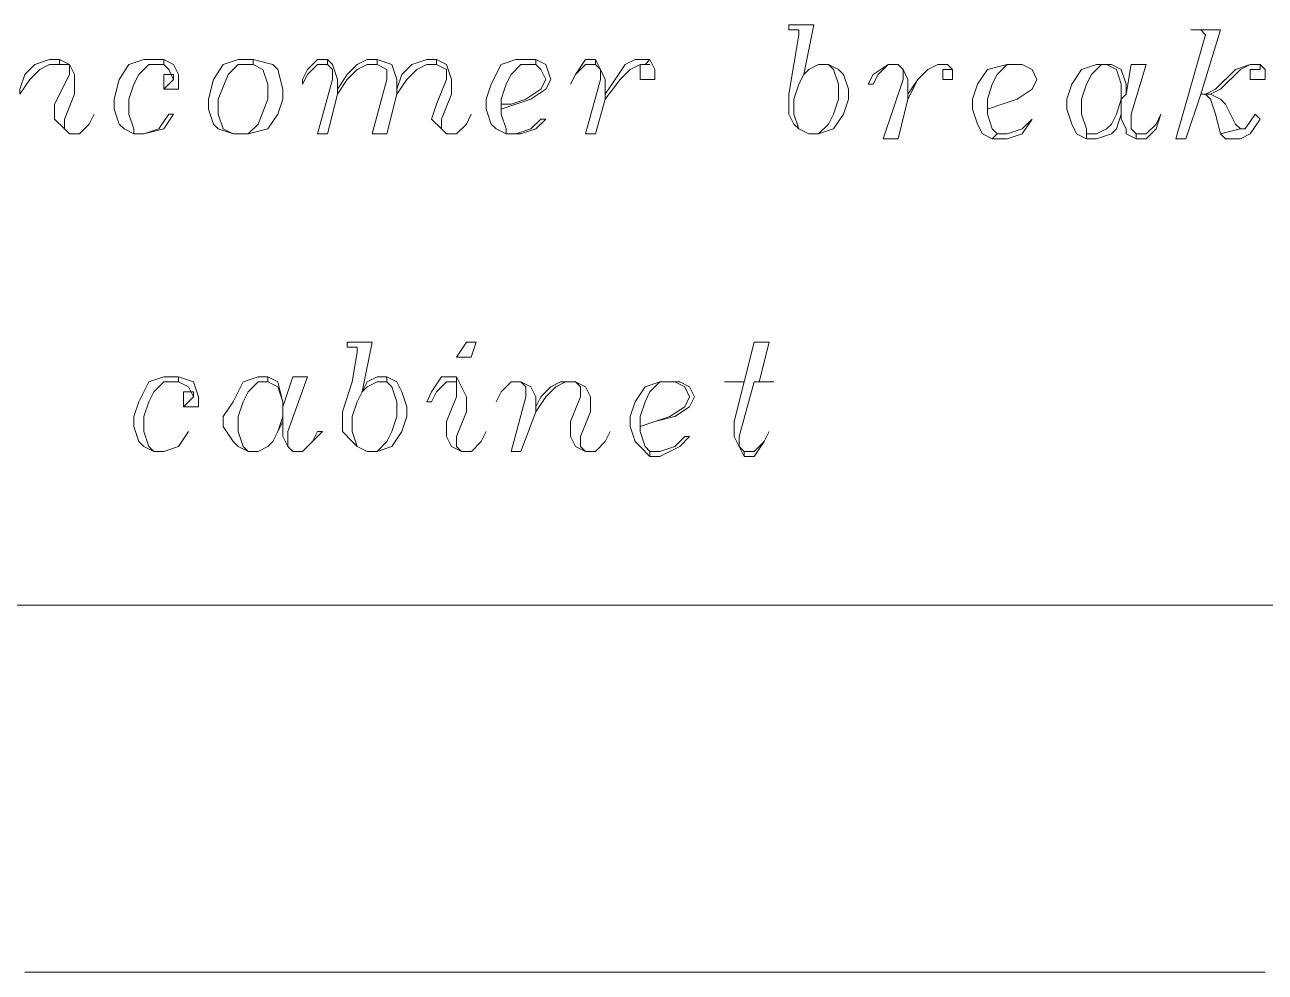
# Model space of a CAD drawing. Header units: inches. Extents: x 0.2 to 10.8, y 0.5 to 8.
# Drawn here: x 4.1417 to 4.5583, y 3.265 to 3.5833 of the extents above; entities that cross this region are included whole.
import ezdxf

# ---------------------------------------------------------------- set-up
doc = ezdxf.new("R2010")
doc.units = ezdxf.units.IN
doc.header["$MEASUREMENT"] = 0
doc.layers.add('PDF_Geometry', color=7, linetype='Continuous')

msp = doc.modelspace()

# ---------------------------------------------------------------- linework, layer by layer
at = {"layer": 'PDF_Geometry', "lineweight": 13}
for points in [[(4.40666, 3.58333), (4.39833, 3.58333), (4.39833, 3.58167), (4.4, 3.58167), (4.40167, 3.58167), (4.40167, 3.58), (4.4, 3.57), (4.39833, 3.56), (4.39833, 3.55333), (4.4, 3.55), (4.40167, 3.54833), (4.405, 3.54667), (4.405, 3.54667), (4.40167, 3.54833), (4.4, 3.55333), (4.4, 3.55833), (4.40167, 3.56333), (4.40333, 3.56667), (4.40333, 3.56667), (4.40666, 3.58333)], [(4.54333, 3.58167), (4.53333, 3.58167), (4.53333, 3.58167), (4.535, 3.58167), (4.53666, 3.58167), (4.53833, 3.58), (4.52833, 3.545), (4.53166, 3.545), (4.53666, 3.56), (4.53833, 3.56), (4.54, 3.56), (4.53666, 3.56), (4.54333, 3.58167)], [(4.15333, 3.57167), (4.15, 3.57167), (4.145, 3.57), (4.14167, 3.56667), (4.14, 3.56167), (4.14, 3.56), (4.14333, 3.565), (4.14667, 3.56833), (4.15, 3.57), (4.15333, 3.57), (4.15333, 3.57167)], [(4.15333, 3.57167), (4.15333, 3.57), (4.15667, 3.57), (4.15667, 3.56667), (4.15167, 3.55667), (4.15167, 3.55167), (4.155, 3.54833), (4.155, 3.54833), (4.15667, 3.54667), (4.15667, 3.54667), (4.155, 3.54833), (4.155, 3.55167), (4.15833, 3.56), (4.15833, 3.56667), (4.15667, 3.57), (4.15333, 3.57167)], [(4.18833, 3.57167), (4.18166, 3.57167), (4.17666, 3.57), (4.17333, 3.565), (4.17166, 3.55833), (4.17166, 3.555), (4.17333, 3.55), (4.175, 3.54833), (4.17833, 3.54667), (4.17833, 3.54667), (4.17833, 3.54833), (4.17666, 3.55333), (4.17666, 3.55833), (4.17833, 3.56333), (4.18, 3.56667), (4.18333, 3.57), (4.18833, 3.57), (4.18833, 3.57167)], [(4.18833, 3.57167), (4.18833, 3.57), (4.19, 3.56833), (4.19166, 3.565), (4.19166, 3.565), (4.18833, 3.56167), (4.19333, 3.56167), (4.19333, 3.56667), (4.19166, 3.57), (4.18833, 3.57167)], [(4.21333, 3.57167), (4.20833, 3.57), (4.205, 3.565), (4.20333, 3.55833), (4.20333, 3.555), (4.205, 3.55), (4.20667, 3.54833), (4.21167, 3.54667), (4.21167, 3.54667), (4.20833, 3.54833), (4.20667, 3.55333), (4.20667, 3.55833), (4.21, 3.56667), (4.21333, 3.57), (4.21833, 3.57), (4.21833, 3.57167), (4.21333, 3.57167)], [(4.21833, 3.57167), (4.21833, 3.57), (4.22166, 3.56833), (4.22333, 3.56333), (4.22333, 3.55833), (4.22, 3.55), (4.21667, 3.54667), (4.21166, 3.54667), (4.21166, 3.54667), (4.21667, 3.54667), (4.22333, 3.54833), (4.22667, 3.55333), (4.22833, 3.55833), (4.22833, 3.56167), (4.22667, 3.56833), (4.225, 3.57), (4.21833, 3.57167)], [(4.24333, 3.57167), (4.24, 3.57167), (4.23666, 3.56833), (4.235, 3.565), (4.235, 3.56333), (4.23666, 3.56667), (4.24, 3.57), (4.24333, 3.57), (4.24333, 3.57167)], [(4.24333, 3.57167), (4.24333, 3.57), (4.245, 3.56833), (4.245, 3.565), (4.24, 3.54667), (4.24333, 3.54667), (4.24666, 3.56), (4.24666, 3.56167), (4.24666, 3.565), (4.245, 3.57), (4.24333, 3.57167)], [(4.26, 3.57167), (4.25667, 3.57167), (4.25333, 3.57), (4.25, 3.56667), (4.24667, 3.56167), (4.24667, 3.56), (4.25, 3.565), (4.25333, 3.56833), (4.25667, 3.57), (4.26, 3.57), (4.26, 3.57167)], [(4.26, 3.57167), (4.26, 3.57), (4.26333, 3.56833), (4.26333, 3.565), (4.25833, 3.54667), (4.26333, 3.54667), (4.26667, 3.56), (4.26667, 3.56167), (4.26667, 3.565), (4.265, 3.57), (4.26, 3.57167)], [(4.28, 3.57167), (4.27667, 3.57167), (4.27166, 3.57), (4.26833, 3.56667), (4.26667, 3.56167), (4.26667, 3.56), (4.27, 3.565), (4.27333, 3.56833), (4.27667, 3.57), (4.28, 3.57), (4.28, 3.57167)], [(4.28, 3.57167), (4.28, 3.57), (4.28333, 3.56833), (4.28333, 3.565), (4.28, 3.55667), (4.27833, 3.55167), (4.28166, 3.54833), (4.28166, 3.54833), (4.28333, 3.54667), (4.28333, 3.54667), (4.28166, 3.54833), (4.28166, 3.55167), (4.285, 3.56), (4.285, 3.565), (4.28333, 3.57), (4.28, 3.57167)], [(4.31333, 3.57167), (4.30666, 3.57167), (4.30166, 3.57), (4.29833, 3.56333), (4.29666, 3.55833), (4.29666, 3.555), (4.29833, 3.55), (4.3, 3.54833), (4.30333, 3.54667), (4.30333, 3.54667), (4.30333, 3.54833), (4.30166, 3.55333), (4.30166, 3.555), (4.30166, 3.55667), (4.30166, 3.55833), (4.30333, 3.56333), (4.305, 3.56667), (4.30833, 3.57), (4.31333, 3.57), (4.31333, 3.57167)], [(4.31333, 3.57167), (4.31333, 3.57), (4.315, 3.56833), (4.31666, 3.565), (4.315, 3.56167), (4.31, 3.55833), (4.305, 3.55667), (4.30166, 3.55667), (4.30166, 3.555), (4.30666, 3.55667), (4.31167, 3.55833), (4.31666, 3.56167), (4.31833, 3.565), (4.31666, 3.57), (4.31333, 3.57167)], [(4.33333, 3.57167), (4.33, 3.57167), (4.32666, 3.56667), (4.325, 3.56333), (4.325, 3.56333), (4.32666, 3.56667), (4.33, 3.57), (4.33333, 3.57), (4.33333, 3.57167)], [(4.33333, 3.57167), (4.33333, 3.57), (4.335, 3.56833), (4.335, 3.565), (4.33, 3.54667), (4.33333, 3.54667), (4.33666, 3.55833), (4.33666, 3.56), (4.33666, 3.565), (4.335, 3.56833), (4.33333, 3.57167)], [(4.35167, 3.57167), (4.34667, 3.57167), (4.34333, 3.57), (4.34, 3.565), (4.33667, 3.56), (4.33667, 3.55833), (4.34167, 3.565), (4.345, 3.56833), (4.34833, 3.57), (4.35, 3.57), (4.35167, 3.57167)], [(4.35167, 3.57167), (4.35, 3.57), (4.35167, 3.57), (4.34833, 3.57), (4.34833, 3.565), (4.35333, 3.565), (4.35333, 3.56833), (4.35167, 3.57167)], [(4.41166, 3.57), (4.40833, 3.57), (4.405, 3.56833), (4.40333, 3.56667), (4.40333, 3.56667), (4.405, 3.56833), (4.40833, 3.57), (4.41166, 3.57)], [(4.41166, 3.57), (4.41166, 3.57), (4.41333, 3.56833), (4.415, 3.56333), (4.415, 3.55833), (4.41333, 3.55333), (4.41166, 3.55), (4.40833, 3.54667), (4.405, 3.54667), (4.405, 3.54667), (4.40833, 3.54667), (4.41333, 3.54833), (4.41666, 3.55333), (4.41833, 3.55833), (4.41833, 3.56167), (4.41666, 3.56667), (4.415, 3.56833), (4.41166, 3.57)], [(4.435, 3.57), (4.43167, 3.57), (4.42666, 3.56667), (4.425, 3.56333), (4.42666, 3.56333), (4.42833, 3.56667), (4.43167, 3.57), (4.435, 3.57)], [(4.435, 3.57), (4.435, 3.57), (4.43667, 3.56833), (4.43667, 3.565), (4.43, 3.545), (4.435, 3.545), (4.43833, 3.55833), (4.43833, 3.56), (4.43833, 3.565), (4.43667, 3.56833), (4.435, 3.57)], [(4.45166, 3.57), (4.44833, 3.57), (4.445, 3.56833), (4.44166, 3.565), (4.43833, 3.56), (4.43833, 3.55833), (4.44166, 3.565), (4.445, 3.56833), (4.44833, 3.57), (4.45166, 3.57)], [(4.45166, 3.57), (4.45166, 3.57), (4.45333, 3.56833), (4.45, 3.56833), (4.45, 3.565), (4.45333, 3.565), (4.45333, 3.56833), (4.45166, 3.57)], [(4.47667, 3.57), (4.47167, 3.57), (4.465, 3.56833), (4.46167, 3.56333), (4.46, 3.55833), (4.46, 3.555), (4.46167, 3.55), (4.46333, 3.54667), (4.46667, 3.545), (4.46833, 3.54667), (4.46667, 3.54833), (4.465, 3.55333), (4.465, 3.555), (4.465, 3.555), (4.465, 3.55833), (4.46667, 3.56333), (4.46833, 3.56667), (4.47167, 3.57), (4.47667, 3.57)], [(4.47667, 3.57), (4.47667, 3.57), (4.48, 3.56833), (4.48166, 3.565), (4.48, 3.56167), (4.475, 3.55833), (4.47, 3.55667), (4.465, 3.555), (4.465, 3.555), (4.47, 3.55667), (4.475, 3.55833), (4.48, 3.56167), (4.48166, 3.565), (4.48, 3.56833), (4.47667, 3.57)], [(4.50667, 3.57), (4.50167, 3.57), (4.49667, 3.56833), (4.49333, 3.56333), (4.49167, 3.55833), (4.49167, 3.555), (4.49333, 3.55), (4.495, 3.54667), (4.49833, 3.545), (4.49833, 3.54667), (4.49833, 3.54833), (4.49667, 3.55333), (4.49667, 3.55833), (4.49833, 3.56333), (4.5, 3.56667), (4.50333, 3.57), (4.505, 3.57), (4.50667, 3.57)], [(4.50667, 3.57), (4.505, 3.57), (4.50833, 3.56833), (4.51, 3.56333), (4.51, 3.55833), (4.51166, 3.56), (4.51166, 3.56333), (4.51, 3.56833), (4.50667, 3.57)], [(4.51833, 3.57), (4.51333, 3.57), (4.51166, 3.56), (4.51, 3.55833), (4.51, 3.555), (4.51, 3.55167), (4.51166, 3.54833), (4.51166, 3.54667), (4.515, 3.545), (4.515, 3.54667), (4.51333, 3.54833), (4.51333, 3.55333), (4.51833, 3.57)], [(4.55666, 3.57), (4.55333, 3.57), (4.54833, 3.56833), (4.54166, 3.56167), (4.53833, 3.56), (4.53666, 3.56), (4.54, 3.56), (4.54333, 3.56167), (4.55, 3.56833), (4.55333, 3.57), (4.55666, 3.57)], [(4.55666, 3.57), (4.55666, 3.57), (4.55666, 3.56833), (4.55333, 3.56833), (4.55333, 3.565), (4.55833, 3.565), (4.55833, 3.56833), (4.55666, 3.57)], [(4.19167, 3.56667), (4.18833, 3.56667), (4.18833, 3.56167), (4.19167, 3.565), (4.19167, 3.56667)], [(4.54, 3.56), (4.53833, 3.56), (4.54, 3.55833), (4.54166, 3.55333), (4.54333, 3.54667), (4.55, 3.54833), (4.54833, 3.55), (4.545, 3.55667), (4.54333, 3.55833), (4.54, 3.56)], [(4.51, 3.55833), (4.50833, 3.55333), (4.50667, 3.55), (4.505, 3.54833), (4.50166, 3.54667), (4.49833, 3.54667), (4.49833, 3.545), (4.49833, 3.545), (4.50166, 3.545), (4.50667, 3.54667), (4.50833, 3.54833), (4.51, 3.55333), (4.51, 3.555), (4.51, 3.55833)], [(4.165, 3.55333), (4.16333, 3.55), (4.16, 3.54667), (4.15667, 3.54667), (4.15667, 3.54667), (4.16, 3.54667), (4.16333, 3.55), (4.165, 3.55333)], [(4.19, 3.55333), (4.18667, 3.54833), (4.18167, 3.54667), (4.17833, 3.54667), (4.17833, 3.54667), (4.17833, 3.54667), (4.18167, 3.54667), (4.18833, 3.54833), (4.19167, 3.55333), (4.19, 3.55333)], [(4.29166, 3.55333), (4.29, 3.55), (4.28667, 3.54667), (4.28333, 3.54667), (4.28333, 3.54667), (4.28667, 3.54667), (4.29, 3.55), (4.29166, 3.55333)], [(4.315, 3.55167), (4.31167, 3.54833), (4.30666, 3.54667), (4.30333, 3.54667), (4.30333, 3.54667), (4.30833, 3.54667), (4.31333, 3.54833), (4.31666, 3.55167), (4.315, 3.55167)], [(4.48, 3.55167), (4.47667, 3.54833), (4.47166, 3.54667), (4.46833, 3.54667), (4.46667, 3.545), (4.47166, 3.545), (4.47667, 3.54667), (4.48, 3.55167)], [(4.52333, 3.55333), (4.52166, 3.55), (4.51833, 3.54667), (4.515, 3.54667), (4.515, 3.545), (4.51833, 3.545), (4.52166, 3.54833), (4.52333, 3.55333)], [(4.555, 3.55333), (4.55166, 3.54833), (4.55, 3.54833), (4.54333, 3.54667), (4.545, 3.545), (4.55, 3.545), (4.55333, 3.54667), (4.55666, 3.55167), (4.555, 3.55333)], [(4.25833, 3.47667), (4.25, 3.47667), (4.25, 3.475), (4.25166, 3.475), (4.25333, 3.475), (4.25333, 3.47333), (4.25166, 3.46333), (4.24833, 3.45333), (4.24833, 3.44667), (4.25166, 3.44333), (4.25333, 3.44167), (4.25667, 3.44), (4.25667, 3.44), (4.25333, 3.44167), (4.25166, 3.44667), (4.25166, 3.45167), (4.25333, 3.45667), (4.255, 3.46), (4.255, 3.46), (4.25833, 3.47667)], [(4.29333, 3.47667), (4.29, 3.47667), (4.28666, 3.47167), (4.29166, 3.47167), (4.29333, 3.47667)], [(4.39167, 3.47667), (4.38667, 3.47667), (4.38333, 3.46333), (4.37667, 3.46333), (4.37667, 3.46333), (4.38333, 3.46333), (4.38, 3.45), (4.38, 3.445), (4.38167, 3.44167), (4.38333, 3.43833), (4.38333, 3.44), (4.38167, 3.44167), (4.38167, 3.445), (4.38667, 3.46333), (4.39333, 3.46333), (4.39333, 3.46333), (4.38833, 3.46333), (4.39167, 3.47667)], [(4.19333, 3.465), (4.18833, 3.465), (4.18333, 3.46333), (4.18, 3.45667), (4.17833, 3.45167), (4.17833, 3.44833), (4.18, 3.44333), (4.18166, 3.44167), (4.185, 3.44), (4.185, 3.44), (4.18333, 3.44167), (4.18166, 3.44667), (4.18166, 3.45167), (4.18333, 3.45667), (4.185, 3.46), (4.18833, 3.46333), (4.19333, 3.46333), (4.19333, 3.465)], [(4.19333, 3.465), (4.19333, 3.46333), (4.19666, 3.46167), (4.19833, 3.45833), (4.19833, 3.45833), (4.195, 3.455), (4.2, 3.455), (4.2, 3.45833), (4.19833, 3.46333), (4.19333, 3.465)], [(4.22333, 3.465), (4.22, 3.465), (4.215, 3.46333), (4.21167, 3.45667), (4.20833, 3.45167), (4.20833, 3.44833), (4.21167, 3.44333), (4.21333, 3.44167), (4.21667, 3.44), (4.21667, 3.44), (4.215, 3.44167), (4.21333, 3.44667), (4.21333, 3.45167), (4.215, 3.45667), (4.21667, 3.46), (4.22, 3.46333), (4.22333, 3.46333), (4.22333, 3.465)], [(4.22333, 3.465), (4.22333, 3.46333), (4.22667, 3.46167), (4.22833, 3.45667), (4.22833, 3.45167), (4.22833, 3.455), (4.22833, 3.45667), (4.22667, 3.46333), (4.22333, 3.465)], [(4.23667, 3.465), (4.23167, 3.465), (4.22833, 3.455), (4.22833, 3.45167), (4.22833, 3.45), (4.22833, 3.445), (4.23, 3.44167), (4.23, 3.44167), (4.23167, 3.44), (4.23167, 3.44), (4.23, 3.44167), (4.23, 3.44667), (4.23667, 3.465)], [(4.26333, 3.465), (4.26, 3.465), (4.25667, 3.46333), (4.255, 3.46), (4.255, 3.46), (4.25667, 3.46167), (4.26, 3.46333), (4.26333, 3.46333), (4.26333, 3.465)], [(4.26333, 3.465), (4.26333, 3.46333), (4.265, 3.46167), (4.26667, 3.45667), (4.26667, 3.45167), (4.265, 3.44667), (4.26333, 3.44333), (4.26, 3.44), (4.25667, 3.44), (4.25667, 3.44), (4.26, 3.44), (4.265, 3.44167), (4.26833, 3.44667), (4.27, 3.45167), (4.27, 3.455), (4.26833, 3.46), (4.26667, 3.46333), (4.26333, 3.465)], [(4.28666, 3.465), (4.28166, 3.465), (4.27833, 3.46), (4.27666, 3.45667), (4.27833, 3.45667), (4.28, 3.46), (4.28333, 3.46333), (4.28666, 3.46333), (4.28666, 3.465)], [(4.28666, 3.465), (4.28666, 3.46333), (4.28666, 3.46167), (4.28666, 3.45833), (4.28333, 3.45), (4.28333, 3.445), (4.285, 3.44167), (4.285, 3.44167), (4.28833, 3.44), (4.28833, 3.44), (4.28666, 3.44167), (4.28666, 3.445), (4.29, 3.45333), (4.29, 3.45833), (4.28833, 3.46167), (4.28666, 3.465)], [(4.30833, 3.46333), (4.305, 3.46333), (4.30166, 3.46), (4.3, 3.45667), (4.3, 3.45667), (4.30166, 3.46), (4.305, 3.46333), (4.30833, 3.46333)], [(4.30833, 3.46333), (4.30833, 3.46333), (4.31, 3.46167), (4.31, 3.45833), (4.305, 3.44), (4.30833, 3.44), (4.31333, 3.45333), (4.31333, 3.455), (4.31333, 3.45833), (4.31167, 3.46167), (4.30833, 3.46333)], [(4.32666, 3.46333), (4.32167, 3.46333), (4.31833, 3.46167), (4.315, 3.45833), (4.31333, 3.455), (4.31333, 3.45333), (4.31666, 3.45833), (4.32, 3.46167), (4.32333, 3.46333), (4.32666, 3.46333)], [(4.32666, 3.46333), (4.32666, 3.46333), (4.32833, 3.46167), (4.32833, 3.45833), (4.325, 3.45), (4.325, 3.445), (4.32666, 3.44167), (4.32666, 3.44167), (4.33, 3.44), (4.33, 3.44), (4.32833, 3.44167), (4.32833, 3.445), (4.33166, 3.45333), (4.33166, 3.45833), (4.33, 3.46167), (4.32666, 3.46333)], [(4.36167, 3.46333), (4.355, 3.46333), (4.35, 3.46167), (4.34667, 3.45667), (4.345, 3.45167), (4.345, 3.44833), (4.34667, 3.44333), (4.34833, 3.44167), (4.35167, 3.43833), (4.35167, 3.44), (4.35, 3.44167), (4.34833, 3.44667), (4.34833, 3.44833), (4.34833, 3.44833), (4.34833, 3.45167), (4.35, 3.45667), (4.35167, 3.46), (4.355, 3.46333), (4.36, 3.46333), (4.36167, 3.46333)], [(4.36167, 3.46333), (4.36, 3.46333), (4.36333, 3.46167), (4.365, 3.45833), (4.36333, 3.455), (4.35833, 3.45167), (4.35333, 3.45), (4.34833, 3.44833), (4.34833, 3.44833), (4.35333, 3.45), (4.36, 3.45167), (4.365, 3.455), (4.36666, 3.45833), (4.365, 3.46167), (4.36167, 3.46333)], [(4.19833, 3.46), (4.195, 3.46), (4.195, 3.455), (4.19833, 3.45833), (4.19833, 3.46)], [(4.22833, 3.45167), (4.22667, 3.44667), (4.225, 3.44333), (4.22333, 3.44167), (4.22, 3.44), (4.21667, 3.44), (4.21667, 3.44), (4.21667, 3.44), (4.22, 3.44), (4.22333, 3.44167), (4.225, 3.44333), (4.22667, 3.44667), (4.22833, 3.45), (4.22833, 3.45167)], [(4.19667, 3.44667), (4.19333, 3.44167), (4.18833, 3.44), (4.185, 3.44), (4.185, 3.44), (4.185, 3.44), (4.18833, 3.44), (4.19333, 3.44167), (4.19667, 3.44667)], [(4.24, 3.44667), (4.23833, 3.44333), (4.235, 3.44), (4.23166, 3.44), (4.23166, 3.44), (4.235, 3.44), (4.23833, 3.44333), (4.24166, 3.44667), (4.24, 3.44667)], [(4.29667, 3.44667), (4.295, 3.44333), (4.29167, 3.44), (4.28833, 3.44), (4.28833, 3.44), (4.29167, 3.44), (4.295, 3.44333), (4.29667, 3.44667)], [(4.33833, 3.44667), (4.33667, 3.44333), (4.33333, 3.44), (4.33, 3.44), (4.33, 3.44), (4.33333, 3.44), (4.33667, 3.44333), (4.33833, 3.44667)], [(4.39167, 3.44667), (4.39, 3.44333), (4.38667, 3.44), (4.38333, 3.44), (4.38333, 3.43833), (4.38667, 3.43833), (4.39, 3.44333), (4.39167, 3.44667)], [(4.36333, 3.445), (4.36, 3.44167), (4.355, 3.44), (4.35167, 3.44), (4.35167, 3.43833), (4.355, 3.43833), (4.36167, 3.44167), (4.365, 3.445), (4.36333, 3.445)], [(4.14167, 3.265), (4.14333, 3.265)], [(4.14167, 3.265), (4.14333, 3.265)], [(4.14333, 3.265), (4.145, 3.265)], [(4.145, 3.265), (4.14667, 3.265)], [(4.145, 3.265), (4.14667, 3.265)], [(4.14667, 3.265), (4.14833, 3.265)], [(4.14667, 3.265), (4.14833, 3.265)], [(4.14833, 3.265), (4.15, 3.265)], [(4.14833, 3.265), (4.15, 3.265)], [(4.15, 3.265), (4.15167, 3.265)], [(4.15167, 3.265), (4.15333, 3.265)], [(4.15167, 3.265), (4.15333, 3.265)], [(4.15333, 3.265), (4.155, 3.265)], [(4.15333, 3.265), (4.155, 3.265)], [(4.155, 3.265), (4.15667, 3.265)], [(4.155, 3.265), (4.15667, 3.265)], [(4.15667, 3.265), (4.15833, 3.265)], [(4.15833, 3.265), (4.16, 3.265)], [(4.15833, 3.265), (4.16, 3.265)], [(4.16, 3.265), (4.16167, 3.265)], [(4.16, 3.265), (4.16167, 3.265)], [(4.16167, 3.265), (4.16333, 3.265)], [(4.16167, 3.265), (4.16333, 3.265)], [(4.16333, 3.265), (4.165, 3.265)], [(4.165, 3.265), (4.16667, 3.265)], [(4.165, 3.265), (4.16667, 3.265)], [(4.16667, 3.265), (4.16833, 3.265)], [(4.16667, 3.265), (4.16833, 3.265)], [(4.16833, 3.265), (4.17, 3.265)], [(4.16833, 3.265), (4.17, 3.265)], [(4.17, 3.265), (4.17167, 3.265)], [(4.17, 3.265), (4.17167, 3.265)], [(4.17167, 3.265), (4.17333, 3.265)], [(4.17333, 3.265), (4.175, 3.265)], [(4.17333, 3.265), (4.175, 3.265)], [(4.175, 3.265), (4.17667, 3.265)], [(4.175, 3.265), (4.17667, 3.265)], [(4.17667, 3.265), (4.17833, 3.265)], [(4.17667, 3.265), (4.17833, 3.265)], [(4.17833, 3.265), (4.18, 3.265)], [(4.18, 3.265), (4.18167, 3.265)], [(4.18, 3.265), (4.18167, 3.265)], [(4.18167, 3.265), (4.18333, 3.265)], [(4.18167, 3.265), (4.18333, 3.265)], [(4.18333, 3.265), (4.185, 3.265)], [(4.18333, 3.265), (4.185, 3.265)], [(4.185, 3.265), (4.18667, 3.265)], [(4.18667, 3.265), (4.18833, 3.265)], [(4.18667, 3.265), (4.18833, 3.265)], [(4.18833, 3.265), (4.19, 3.265)], [(4.18833, 3.265), (4.19, 3.265)], [(4.19, 3.265), (4.19167, 3.265)], [(4.19, 3.265), (4.19167, 3.265)], [(4.19167, 3.265), (4.19333, 3.265)], [(4.19333, 3.265), (4.195, 3.265)], [(4.19333, 3.265), (4.195, 3.265)], [(4.195, 3.265), (4.19667, 3.265)], [(4.195, 3.265), (4.19667, 3.265)], [(4.19667, 3.265), (4.19833, 3.265)], [(4.19667, 3.265), (4.19833, 3.265)], [(4.19833, 3.265), (4.2, 3.265)], [(4.19833, 3.265), (4.2, 3.265)], [(4.2, 3.265), (4.20167, 3.265)], [(4.20167, 3.265), (4.20333, 3.265)], [(4.20167, 3.265), (4.20333, 3.265)], [(4.20333, 3.265), (4.205, 3.265)], [(4.20333, 3.265), (4.205, 3.265)], [(4.205, 3.265), (4.20667, 3.265)], [(4.205, 3.265), (4.20667, 3.265)], [(4.20667, 3.265), (4.20833, 3.265)], [(4.20833, 3.265), (4.21, 3.265)], [(4.20833, 3.265), (4.21, 3.265)], [(4.21, 3.265), (4.21167, 3.265)], [(4.21, 3.265), (4.21167, 3.265)], [(4.21167, 3.265), (4.21333, 3.265)], [(4.21167, 3.265), (4.21333, 3.265)], [(4.21333, 3.265), (4.215, 3.265)], [(4.215, 3.265), (4.21667, 3.265)], [(4.215, 3.265), (4.21667, 3.265)], [(4.21667, 3.265), (4.21833, 3.265)], [(4.21667, 3.265), (4.21833, 3.265)], [(4.21833, 3.265), (4.22, 3.265)], [(4.21833, 3.265), (4.22, 3.265)], [(4.22, 3.265), (4.22167, 3.265)], [(4.22, 3.265), (4.22167, 3.265)], [(4.22167, 3.265), (4.22333, 3.265)], [(4.22333, 3.265), (4.225, 3.265)], [(4.22333, 3.265), (4.225, 3.265)], [(4.225, 3.265), (4.22667, 3.265)], [(4.225, 3.265), (4.22667, 3.265)], [(4.22667, 3.265), (4.22833, 3.265)], [(4.22667, 3.265), (4.22833, 3.265)], [(4.22833, 3.265), (4.23, 3.265)], [(4.22833, 3.265), (4.23, 3.265)], [(4.23, 3.265), (4.23167, 3.265)], [(4.23167, 3.265), (4.23333, 3.265)], [(4.23167, 3.265), (4.23333, 3.265)], [(4.23333, 3.265), (4.235, 3.265)], [(4.23333, 3.265), (4.235, 3.265)], [(4.235, 3.265), (4.23667, 3.265)], [(4.235, 3.265), (4.23667, 3.265)], [(4.23667, 3.265), (4.23833, 3.265)], [(4.23833, 3.265), (4.24, 3.265)], [(4.23833, 3.265), (4.24, 3.265)], [(4.24, 3.265), (4.24167, 3.265)], [(4.24, 3.265), (4.24167, 3.265)], [(4.24167, 3.265), (4.24333, 3.265)], [(4.24167, 3.265), (4.24333, 3.265)], [(4.24333, 3.265), (4.245, 3.265)], [(4.245, 3.265), (4.24667, 3.265)], [(4.245, 3.265), (4.24667, 3.265)], [(4.24667, 3.265), (4.24833, 3.265)], [(4.24667, 3.265), (4.24833, 3.265)], [(4.24833, 3.265), (4.25, 3.265)], [(4.24833, 3.265), (4.25, 3.265)], [(4.25, 3.265), (4.25167, 3.265)], [(4.25, 3.265), (4.25167, 3.265)], [(4.25167, 3.265), (4.25333, 3.265)], [(4.25333, 3.265), (4.255, 3.265)], [(4.25333, 3.265), (4.255, 3.265)], [(4.255, 3.265), (4.25667, 3.265)], [(4.255, 3.265), (4.25667, 3.265)], [(4.25667, 3.265), (4.25833, 3.265)], [(4.25667, 3.265), (4.25833, 3.265)], [(4.25833, 3.265), (4.26, 3.265)], [(4.26, 3.265), (4.26167, 3.265)], [(4.26, 3.265), (4.26167, 3.265)], [(4.26167, 3.265), (4.26333, 3.265)], [(4.26167, 3.265), (4.26333, 3.265)], [(4.26333, 3.265), (4.265, 3.265)], [(4.26333, 3.265), (4.265, 3.265)], [(4.265, 3.265), (4.26667, 3.265)], [(4.26667, 3.265), (4.26833, 3.265)], [(4.26667, 3.265), (4.26833, 3.265)], [(4.26833, 3.265), (4.27, 3.265)], [(4.26833, 3.265), (4.27, 3.265)], [(4.27, 3.265), (4.27167, 3.265)], [(4.27, 3.265), (4.27167, 3.265)], [(4.27167, 3.265), (4.27333, 3.265)], [(4.27333, 3.265), (4.275, 3.265)], [(4.27333, 3.265), (4.275, 3.265)], [(4.275, 3.265), (4.27667, 3.265)], [(4.275, 3.265), (4.27667, 3.265)], [(4.27667, 3.265), (4.27833, 3.265)], [(4.27667, 3.265), (4.27833, 3.265)], [(4.27833, 3.265), (4.28, 3.265)], [(4.27833, 3.265), (4.28, 3.265)], [(4.28, 3.265), (4.28167, 3.265)], [(4.28167, 3.265), (4.28333, 3.265)], [(4.28167, 3.265), (4.28333, 3.265)], [(4.28333, 3.265), (4.285, 3.265)], [(4.28333, 3.265), (4.285, 3.265)], [(4.285, 3.265), (4.28667, 3.265)], [(4.285, 3.265), (4.28667, 3.265)], [(4.28667, 3.265), (4.28833, 3.265)], [(4.28833, 3.265), (4.29, 3.265)], [(4.28833, 3.265), (4.29, 3.265)], [(4.29, 3.265), (4.29167, 3.265)], [(4.29, 3.265), (4.29167, 3.265)], [(4.29167, 3.265), (4.29333, 3.265)], [(4.29167, 3.265), (4.29333, 3.265)], [(4.29333, 3.265), (4.295, 3.265)], [(4.295, 3.265), (4.29667, 3.265)], [(4.295, 3.265), (4.29667, 3.265)], [(4.29667, 3.265), (4.29833, 3.265)], [(4.29667, 3.265), (4.29833, 3.265)], [(4.29833, 3.265), (4.3, 3.265)], [(4.29833, 3.265), (4.3, 3.265)], [(4.3, 3.265), (4.30167, 3.265)], [(4.30167, 3.265), (4.30333, 3.265)], [(4.30167, 3.265), (4.30333, 3.265)], [(4.30333, 3.265), (4.305, 3.265)], [(4.30333, 3.265), (4.305, 3.265)], [(4.305, 3.265), (4.30667, 3.265)], [(4.305, 3.265), (4.30667, 3.265)], [(4.30667, 3.265), (4.30833, 3.265)], [(4.30667, 3.265), (4.30833, 3.265)], [(4.30833, 3.265), (4.31, 3.265)], [(4.30833, 3.265), (4.31, 3.265)], [(4.31, 3.265), (4.31167, 3.265)], [(4.31167, 3.265), (4.31333, 3.265)], [(4.31167, 3.265), (4.31333, 3.265)], [(4.31333, 3.265), (4.315, 3.265)], [(4.31333, 3.265), (4.315, 3.265)], [(4.315, 3.265), (4.31667, 3.265)], [(4.315, 3.265), (4.31667, 3.265)], [(4.31667, 3.265), (4.31833, 3.265)], [(4.31833, 3.265), (4.32, 3.265)], [(4.31833, 3.265), (4.32, 3.265)], [(4.32, 3.265), (4.32167, 3.265)], [(4.32, 3.265), (4.32167, 3.265)], [(4.32167, 3.265), (4.32333, 3.265)], [(4.32167, 3.265), (4.32333, 3.265)], [(4.32333, 3.265), (4.325, 3.265)], [(4.325, 3.265), (4.32667, 3.265)], [(4.325, 3.265), (4.32667, 3.265)], [(4.32667, 3.265), (4.32833, 3.265)], [(4.32667, 3.265), (4.32833, 3.265)], [(4.32833, 3.265), (4.33, 3.265)], [(4.32833, 3.265), (4.33, 3.265)], [(4.33, 3.265), (4.33167, 3.265)], [(4.33167, 3.265), (4.33333, 3.265)], [(4.33167, 3.265), (4.33333, 3.265)], [(4.33333, 3.265), (4.335, 3.265)], [(4.33333, 3.265), (4.335, 3.265)], [(4.335, 3.265), (4.33667, 3.265)], [(4.335, 3.265), (4.33667, 3.265)], [(4.33667, 3.265), (4.33833, 3.265)], [(4.33667, 3.265), (4.33833, 3.265)], [(4.33833, 3.265), (4.34, 3.265)], [(4.34, 3.265), (4.34167, 3.265)], [(4.34, 3.265), (4.34167, 3.265)], [(4.34167, 3.265), (4.34333, 3.265)], [(4.34167, 3.265), (4.34333, 3.265)], [(4.34333, 3.265), (4.345, 3.265)], [(4.34333, 3.265), (4.345, 3.265)], [(4.345, 3.265), (4.34667, 3.265)], [(4.34667, 3.265), (4.34833, 3.265)], [(4.34667, 3.265), (4.34833, 3.265)], [(4.34833, 3.265), (4.35, 3.265)], [(4.34833, 3.265), (4.35, 3.265)], [(4.35, 3.265), (4.35167, 3.265)], [(4.35, 3.265), (4.35167, 3.265)], [(4.35167, 3.265), (4.35333, 3.265)], [(4.35333, 3.265), (4.355, 3.265)], [(4.35333, 3.265), (4.355, 3.265)], [(4.355, 3.265), (4.35667, 3.265)], [(4.355, 3.265), (4.35667, 3.265)], [(4.35667, 3.265), (4.35833, 3.265)], [(4.35667, 3.265), (4.35833, 3.265)], [(4.35833, 3.265), (4.36, 3.265)], [(4.36, 3.265), (4.36167, 3.265)], [(4.36, 3.265), (4.36167, 3.265)], [(4.36167, 3.265), (4.36333, 3.265)], [(4.36167, 3.265), (4.36333, 3.265)], [(4.36333, 3.265), (4.365, 3.265)], [(4.36333, 3.265), (4.365, 3.265)], [(4.365, 3.265), (4.36667, 3.265)], [(4.365, 3.265), (4.36667, 3.265)], [(4.36667, 3.265), (4.36833, 3.265)], [(4.36833, 3.265), (4.37, 3.265)], [(4.36833, 3.265), (4.37, 3.265)], [(4.37, 3.265), (4.37167, 3.265)], [(4.37, 3.265), (4.37167, 3.265)], [(4.37167, 3.265), (4.37333, 3.265)], [(4.37167, 3.265), (4.37333, 3.265)], [(4.37333, 3.265), (4.375, 3.265)], [(4.375, 3.265), (4.37667, 3.265)], [(4.375, 3.265), (4.37667, 3.265)], [(4.37667, 3.265), (4.37833, 3.265)], [(4.37667, 3.265), (4.37833, 3.265)], [(4.37833, 3.265), (4.38, 3.265)], [(4.37833, 3.265), (4.38, 3.265)], [(4.38, 3.265), (4.38167, 3.265)], [(4.38167, 3.265), (4.38333, 3.265)], [(4.38167, 3.265), (4.38333, 3.265)], [(4.38333, 3.265), (4.385, 3.265)], [(4.38333, 3.265), (4.385, 3.265)], [(4.385, 3.265), (4.38667, 3.265)], [(4.385, 3.265), (4.38667, 3.265)], [(4.38667, 3.265), (4.38833, 3.265)], [(4.38833, 3.265), (4.39, 3.265)], [(4.38833, 3.265), (4.39, 3.265)], [(4.39, 3.265), (4.39167, 3.265)], [(4.39, 3.265), (4.39167, 3.265)], [(4.39167, 3.265), (4.39333, 3.265)], [(4.39167, 3.265), (4.39333, 3.265)], [(4.39333, 3.265), (4.395, 3.265)], [(4.39333, 3.265), (4.395, 3.265)], [(4.395, 3.265), (4.39667, 3.265)], [(4.39667, 3.265), (4.39833, 3.265)], [(4.39667, 3.265), (4.39833, 3.265)], [(4.39833, 3.265), (4.4, 3.265)], [(4.39833, 3.265), (4.4, 3.265)], [(4.4, 3.265), (4.40167, 3.265)], [(4.4, 3.265), (4.40167, 3.265)], [(4.40167, 3.265), (4.40333, 3.265)], [(4.40333, 3.265), (4.405, 3.265)], [(4.40333, 3.265), (4.405, 3.265)], [(4.405, 3.265), (4.40667, 3.265)], [(4.405, 3.265), (4.40667, 3.265)], [(4.40667, 3.265), (4.40833, 3.265)], [(4.40667, 3.265), (4.40833, 3.265)], [(4.40833, 3.265), (4.41, 3.265)], [(4.41, 3.265), (4.41167, 3.265)], [(4.41, 3.265), (4.41167, 3.265)], [(4.41167, 3.265), (4.41333, 3.265)], [(4.41167, 3.265), (4.41333, 3.265)], [(4.41333, 3.265), (4.415, 3.265)], [(4.41333, 3.265), (4.415, 3.265)], [(4.415, 3.265), (4.41667, 3.265)], [(4.415, 3.265), (4.41667, 3.265)], [(4.41667, 3.265), (4.41833, 3.265)], [(4.41667, 3.265), (4.41833, 3.265)], [(4.41833, 3.265), (4.42, 3.265)], [(4.42, 3.265), (4.42167, 3.265)], [(4.42, 3.265), (4.42167, 3.265)], [(4.42167, 3.265), (4.42333, 3.265)], [(4.42167, 3.265), (4.42333, 3.265)], [(4.42333, 3.265), (4.425, 3.265)], [(4.42333, 3.265), (4.425, 3.265)], [(4.425, 3.265), (4.42667, 3.265)], [(4.42667, 3.265), (4.42833, 3.265)], [(4.42667, 3.265), (4.42833, 3.265)], [(4.42833, 3.265), (4.43, 3.265)], [(4.42833, 3.265), (4.43, 3.265)], [(4.43, 3.265), (4.43167, 3.265)], [(4.43, 3.265), (4.43167, 3.265)], [(4.43167, 3.265), (4.43333, 3.265)], [(4.43333, 3.265), (4.435, 3.265)], [(4.43333, 3.265), (4.435, 3.265)], [(4.435, 3.265), (4.43667, 3.265)], [(4.435, 3.265), (4.43667, 3.265)], [(4.43667, 3.265), (4.43833, 3.265)], [(4.43667, 3.265), (4.43833, 3.265)], [(4.43833, 3.265), (4.44, 3.265)], [(4.44, 3.265), (4.44167, 3.265)], [(4.44, 3.265), (4.44167, 3.265)], [(4.44167, 3.265), (4.44333, 3.265)], [(4.44167, 3.265), (4.44333, 3.265)], [(4.44333, 3.265), (4.445, 3.265)], [(4.44333, 3.265), (4.445, 3.265)], [(4.445, 3.265), (4.44667, 3.265)], [(4.445, 3.265), (4.44667, 3.265)], [(4.44667, 3.265), (4.44833, 3.265)], [(4.44833, 3.265), (4.45, 3.265)], [(4.44833, 3.265), (4.45, 3.265)], [(4.45, 3.265), (4.45167, 3.265)], [(4.45, 3.265), (4.45167, 3.265)], [(4.45167, 3.265), (4.45333, 3.265)], [(4.45167, 3.265), (4.45333, 3.265)], [(4.45333, 3.265), (4.455, 3.265)], [(4.455, 3.265), (4.45667, 3.265)], [(4.455, 3.265), (4.45667, 3.265)], [(4.45667, 3.265), (4.45833, 3.265)], [(4.45667, 3.265), (4.45833, 3.265)], [(4.45833, 3.265), (4.46, 3.265)], [(4.45833, 3.265), (4.46, 3.265)], [(4.46, 3.265), (4.46167, 3.265)], [(4.46167, 3.265), (4.46333, 3.265)], [(4.46167, 3.265), (4.46333, 3.265)], [(4.46333, 3.265), (4.465, 3.265)], [(4.46333, 3.265), (4.465, 3.265)], [(4.465, 3.265), (4.46667, 3.265)], [(4.465, 3.265), (4.46667, 3.265)], [(4.46667, 3.265), (4.46833, 3.265)], [(4.46833, 3.265), (4.47, 3.265)], [(4.46833, 3.265), (4.47, 3.265)], [(4.47, 3.265), (4.47167, 3.265)], [(4.47, 3.265), (4.47167, 3.265)], [(4.47167, 3.265), (4.47333, 3.265)], [(4.47167, 3.265), (4.47333, 3.265)], [(4.47333, 3.265), (4.475, 3.265)], [(4.47333, 3.265), (4.475, 3.265)], [(4.475, 3.265), (4.47667, 3.265)], [(4.47667, 3.265), (4.47833, 3.265)], [(4.47667, 3.265), (4.47833, 3.265)], [(4.47833, 3.265), (4.48, 3.265)], [(4.47833, 3.265), (4.48, 3.265)], [(4.48, 3.265), (4.48167, 3.265)], [(4.48, 3.265), (4.48167, 3.265)], [(4.48167, 3.265), (4.48333, 3.265)], [(4.48333, 3.265), (4.485, 3.265)], [(4.48333, 3.265), (4.485, 3.265)], [(4.485, 3.265), (4.48667, 3.265)], [(4.485, 3.265), (4.48667, 3.265)], [(4.48667, 3.265), (4.48833, 3.265)], [(4.48667, 3.265), (4.48833, 3.265)], [(4.48833, 3.265), (4.49, 3.265)], [(4.49, 3.265), (4.49167, 3.265)], [(4.49, 3.265), (4.49167, 3.265)], [(4.49167, 3.265), (4.49333, 3.265)], [(4.49167, 3.265), (4.49333, 3.265)], [(4.49333, 3.265), (4.495, 3.265)], [(4.49333, 3.265), (4.495, 3.265)], [(4.495, 3.265), (4.49667, 3.265)], [(4.49667, 3.265), (4.49833, 3.265)], [(4.49667, 3.265), (4.49833, 3.265)], [(4.49833, 3.265), (4.5, 3.265)], [(4.49833, 3.265), (4.5, 3.265)], [(4.5, 3.265), (4.50167, 3.265)], [(4.5, 3.265), (4.50167, 3.265)], [(4.50167, 3.265), (4.50333, 3.265)], [(4.50167, 3.265), (4.50333, 3.265)], [(4.50333, 3.265), (4.505, 3.265)], [(4.505, 3.265), (4.50667, 3.265)], [(4.505, 3.265), (4.50667, 3.265)], [(4.50667, 3.265), (4.50833, 3.265)], [(4.50667, 3.265), (4.50833, 3.265)], [(4.50833, 3.265), (4.51, 3.265)], [(4.50833, 3.265), (4.51, 3.265)], [(4.51, 3.265), (4.51167, 3.265)], [(4.51167, 3.265), (4.51333, 3.265)], [(4.51167, 3.265), (4.51333, 3.265)], [(4.51333, 3.265), (4.515, 3.265)], [(4.51333, 3.265), (4.515, 3.265)], [(4.515, 3.265), (4.51667, 3.265)], [(4.515, 3.265), (4.51667, 3.265)], [(4.51667, 3.265), (4.51833, 3.265)], [(4.51833, 3.265), (4.52, 3.265)], [(4.51833, 3.265), (4.52, 3.265)], [(4.52, 3.265), (4.52167, 3.265)], [(4.52, 3.265), (4.52167, 3.265)], [(4.52167, 3.265), (4.52333, 3.265)], [(4.52167, 3.265), (4.52333, 3.265)], [(4.52333, 3.265), (4.525, 3.265)], [(4.525, 3.265), (4.52667, 3.265)], [(4.525, 3.265), (4.52667, 3.265)], [(4.52667, 3.265), (4.52833, 3.265)], [(4.52667, 3.265), (4.52833, 3.265)], [(4.52833, 3.265), (4.53, 3.265)], [(4.52833, 3.265), (4.53, 3.265)], [(4.53, 3.265), (4.53167, 3.265)], [(4.53, 3.265), (4.53167, 3.265)], [(4.53167, 3.265), (4.53333, 3.265)], [(4.53167, 3.265), (4.53333, 3.265)], [(4.53333, 3.265), (4.535, 3.265)], [(4.535, 3.265), (4.53667, 3.265)], [(4.535, 3.265), (4.53667, 3.265)], [(4.53667, 3.265), (4.53833, 3.265)], [(4.53667, 3.265), (4.53833, 3.265)], [(4.53833, 3.265), (4.54, 3.265)], [(4.53833, 3.265), (4.54, 3.265)], [(4.54, 3.265), (4.54167, 3.265)], [(4.54167, 3.265), (4.54333, 3.265)], [(4.54167, 3.265), (4.54333, 3.265)], [(4.54333, 3.265), (4.545, 3.265)], [(4.54333, 3.265), (4.545, 3.265)], [(4.545, 3.265), (4.54667, 3.265)], [(4.545, 3.265), (4.54667, 3.265)], [(4.54667, 3.265), (4.54833, 3.265)], [(4.54833, 3.265), (4.55, 3.265)], [(4.54833, 3.265), (4.55, 3.265)], [(4.55, 3.265), (4.55167, 3.265)], [(4.55, 3.265), (4.55167, 3.265)], [(4.55167, 3.265), (4.55333, 3.265)], [(4.55167, 3.265), (4.55333, 3.265)], [(4.55333, 3.265), (4.555, 3.265)], [(4.555, 3.265), (4.55667, 3.265)], [(4.555, 3.265), (4.55667, 3.265)], [(4.55667, 3.265), (4.55833, 3.265)], [(4.55667, 3.265), (4.55833, 3.265)]]:
    msp.add_lwpolyline(points, dxfattribs=at)
at = {"layer": 'PDF_Geometry', "lineweight": 9}
msp.add_lwpolyline([(3.175, 3.38833), (5.64667, 3.38833)], dxfattribs=at)

doc.saveas('drawing.dxf')
